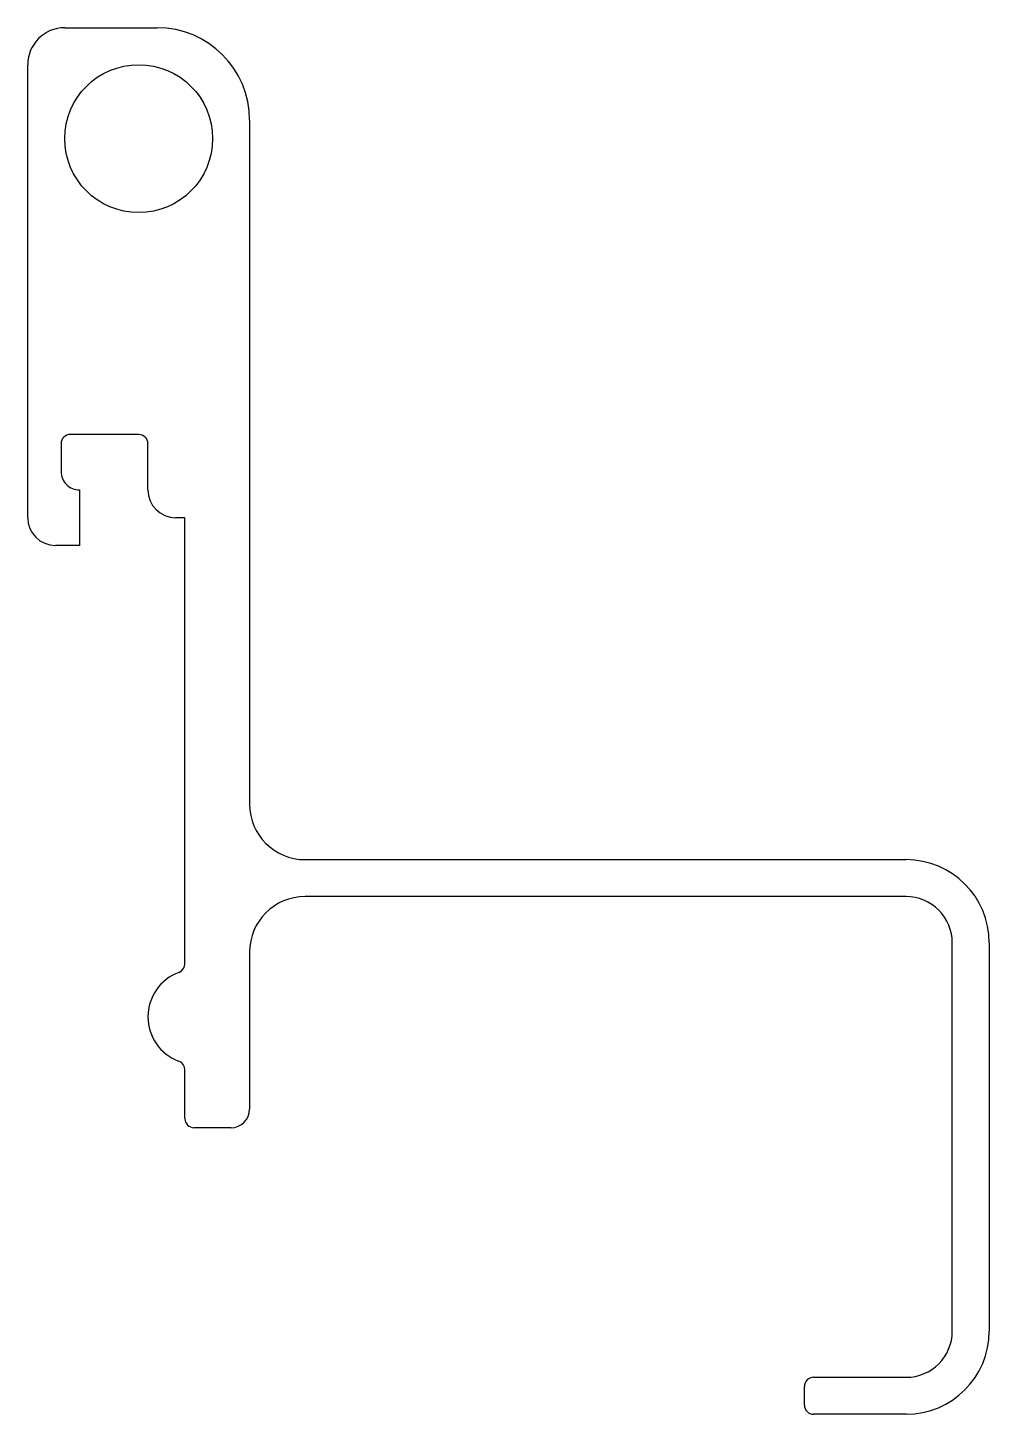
# Model space of a CAD drawing. Extents: x 12439.1 to 12491.1, y 597.6 to 672.6.
import ezdxf

# ---------------------------------------------------------------- set-up
doc = ezdxf.new("R2010")
doc.units = 0
doc.layers.get('0').update_dxf_attribs({"linetype": 'CONTINUOUS'})

msp = doc.modelspace()

# ---------------------------------------------------------------- linework, layer by layer
for p, q in [((12441.08, 672.6), (12446.08, 672.6)), ((12439.08, 646.098), (12439.08, 670.6)), ((12451.08, 667.6), (12451.08, 630.6)), ((12445.08, 650.598), (12441.38, 650.598)), ((12440.88, 650.098), (12440.88, 648.598)), ((12445.58, 647.598), (12445.58, 650.098)), ((12441.88, 647.598), (12441.88, 644.598)), ((12447.58, 646.098), (12447.08, 646.098)), ((12447.58, 621.972), (12447.58, 646.098)), ((12441.88, 644.598), (12440.58, 644.598)), ((12454.08, 627.6), (12486.58, 627.6)), ((12486.581, 625.6), (12454.08, 625.6)), ((12451.08, 622.6), (12451.08, 614.1)), ((12489.08, 602.1), (12489.08, 623.101)), ((12491.08, 623.1), (12491.08, 602.1)), ((12447.58, 613.6), (12447.58, 616.228)), ((12450.08, 613.1), (12448.08, 613.1)), ((12481.58, 599.6), (12486.58, 599.6)), ((12481.08, 598.1), (12481.08, 599.1)), ((12486.58, 597.6), (12481.58, 597.6))]:
    msp.add_line(p, q)
msp.add_circle((12445.08, 666.6), 4)
for centre, radius, start, end in [((12441.08, 670.6), 2, 90.00001, 180), ((12446.08, 667.6), 5, 0, 90), ((12441.38, 650.098), 0.5, 90, 180.00001), ((12445.08, 650.098), 0.5, 360, 90), ((12441.88, 648.598), 1, 180, 270.00001), ((12447.08, 647.598), 1.5, 180, 270), ((12440.58, 646.098), 1.5, 180, 270), ((12454.08, 630.6), 3, 180, 270), ((12486.58, 623.1), 4.5, 0, 90), ((12454.08, 622.6), 3, 90, 180), ((12486.581, 623.101), 2.499, 360, 90.01145), ((12447.08, 621.972), 0.5, 290.30046, 359.99973), ((12448.143, 619.1), 2.563, 110.30046, 249.69953), ((12447.08, 616.228), 0.5, 360, 69.69953), ((12448.08, 613.6), 0.5, 180, 270), ((12450.08, 614.1), 1, 270, 0), ((12486.58, 602.1), 2.5, 270, 359.99798), ((12486.58, 602.1), 4.5, 270.00001, 0), ((12481.58, 599.1), 0.5, 90, 180), ((12481.58, 598.1), 0.5, 180, 270)]:
    msp.add_arc(centre, radius, start, end)

doc.saveas('drawing.dxf')
